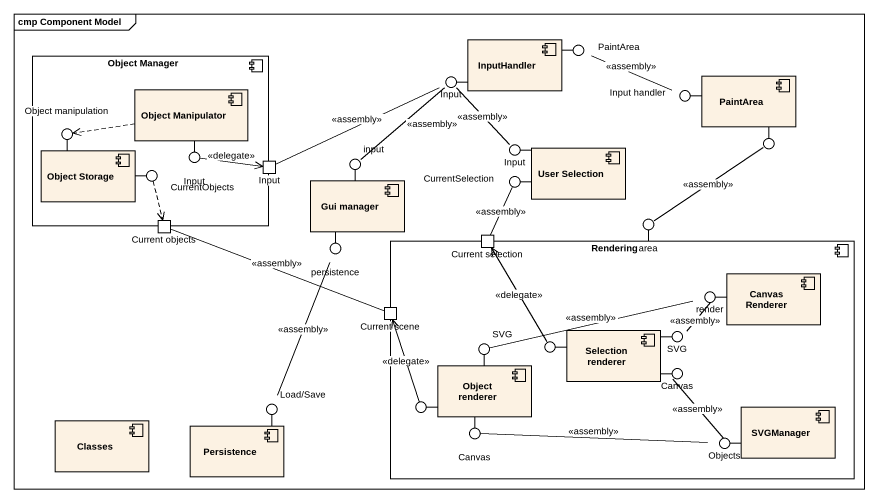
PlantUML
@startuml
mainframe cmp Component Model
component InputHandler
() PaintArea
component "Object Manager" as Object_Manager {
  component "Object Manipulator" as Object_Manipulator
  component "Object Storage" as Object_Storage
  port "Input" as Input_3
  port "Current objects" as Current_objects
}
() Input
component "PaintArea" as PaintArea_2
() "Object manipulation" as Object_manipulation
() "Input handler" as Input_handler
() " " as lollipop1
() "Input" as Input_2
() input
() "Input" as Input_4
component "User Selection" as User_Selection
() CurrentObjects
component "Gui manager" as Gui_manager
() CurrentSelection
() persistence
component Rendering {
  port "Current selection" as Current_selection
  component "Canvas Renderer" as Canvas_Renderer
  port "Current scene" as Current_scene
  component "Selection renderer" as Selection_renderer
  component "Object renderer" as Object_renderer
  component SVGManager
}
() area
() render
() SVG
() " " as lollipop2
() "SVG" as SVG_2
() "Load/Save" as Load_Save
() Canvas
component Classes
component Persistence
() " " as lollipop3
() "Canvas" as Canvas_2
() Objects
InputHandler -right- PaintArea
InputHandler -left- Input
Object_Storage -up- Object_manipulation
PaintArea_2 -left- Input_handler
PaintArea_2 -- lollipop1
Object_Manipulator -- Input_2
Gui_manager -up- input
User_Selection -left- Input_4
Object_Storage -right- CurrentObjects
User_Selection -left- CurrentSelection
Gui_manager -- persistence
Rendering -up- area
Canvas_Renderer -left- render
Object_renderer -up- SVG
Selection_renderer -left- lollipop2
Selection_renderer -right- SVG_2
Persistence -up- Load_Save
Selection_renderer -right- Canvas
Object_renderer -left- lollipop3
Object_renderer -- Canvas_2
SVGManager -left- Objects
Object_Manipulator .left.> Object_manipulation
Input_handler -left- PaintArea : <<assembly>>
Input_2 -right-> Input_3 : <<delegate>>
Input_3 -right- Input : <<assembly>>
input -up- Input : <<assembly>>
Input_4 -up- Input : <<assembly>>
CurrentObjects ..> Current_objects
persistence -- Load_Save : <<assembly>>
Current_selection -up- CurrentSelection : <<assembly>>
area -up- lollipop1 : <<assembly>>
Current_scene -left- Current_objects : <<assembly>>
SVG -right- render : <<assembly>>
lollipop2 -up-> Current_selection : <<delegate>>
SVG_2 -up- render : <<assembly>>
Canvas -- Objects : <<assembly>>
lollipop3 -up-> Current_scene : <<delegate>>
Canvas_2 -right- Objects : <<assembly>>
@enduml
